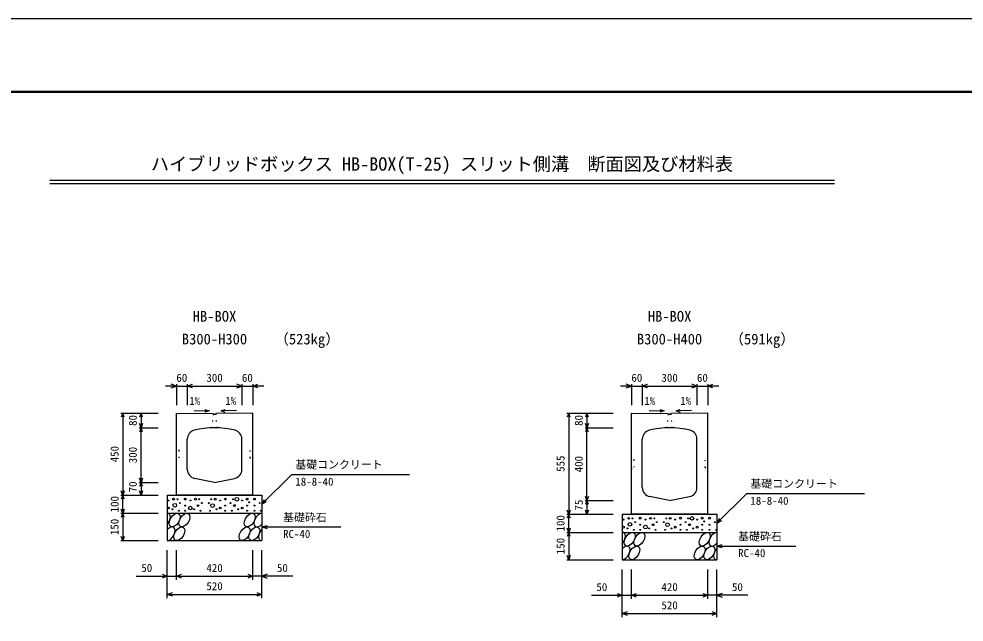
# Model space of a CAD drawing. Units: millimetres, scale not verified. Extents: x -16800 to 16800, y -5940 to 5940.
# Drawn here: x 6075 to 11268, y 2627 to 5940 of the extents above; entities that cross this region are included whole.
import ezdxf
from ezdxf.enums import TextEntityAlignment as Align

# ---------------------------------------------------------------- set-up
doc = ezdxf.new("R2010")
doc.units = ezdxf.units.MM
doc.header["$LTSCALE"] = 20
doc.linetypes.add('DOTTED', pattern=[1.75, 0.25, -1.5])
for name, color, linetype, lineweight in [('0-0_DIM', 7, 'Continuous', 25), ('0-1_Defpoints', 5, 'Continuous', 25), ('0-2_HATCH', 6, 'Continuous', 25), ('0-5_OUTLINE', 3, 'Continuous', 25), ('0-6_OUTLINE2', 4, 'DOTTED', 25), ('0-7_TXT', 7, 'Continuous', 25), ('0-8_WAKU', 3, 'Continuous', 25)]:
    doc.layers.add(name, color=color, linetype=linetype, lineweight=lineweight)
doc.styles.add('ＭＳ ゴシック', font='')
doc.styles.get('ＭＳ ゴシック').set_extended_font_data('MS Gothic')

msp = doc.modelspace()

# ---------------------------------------------------------------- linework, layer by layer
at = {"layer": '0-0_DIM'}
for p, q in [((6940, 3923.55), (6880, 3923.55)), ((6940, 3933.55), (6940, 3818.55)), ((7000, 3933.55), (7000, 3818.55)), ((7300, 3933.55), (7300, 3818.55)), ((7360, 3933.55), (7360, 3818.55)), ((7420, 3923.55), (7360, 3923.55)), ((9440, 3923.55), (9380, 3923.55)), ((9440, 3933.55), (9440, 3818.55)), ((9500, 3933.55), (9500, 3818.55)), ((9800, 3933.55), (9800, 3818.55)), ((9860, 3933.55), (9860, 3818.55)), ((9920, 3923.55), (9860, 3923.55)), ((6635.8, 3774.62), (6840, 3774.62)), ((6645.8, 3774.62), (6645.8, 3324.62)), ((6745.8, 3774.62), (6745.8, 3694.62)), ((7037.27, 3788.53), (7119.74, 3786.96)), ((7270.02, 3788.49), (7186.15, 3786.89)), ((9085.8, 3774.62), (9340, 3774.62)), ((9095.8, 3774.62), (9095.8, 3219.62)), ((9195.8, 3774.62), (9195.8, 3694.62)), ((9537.27, 3788.53), (9619.74, 3786.96)), ((9770.02, 3788.49), (9686.15, 3786.89)), ((6735.8, 3694.62), (6840, 3694.62)), ((6745.8, 3394.62), (6745.8, 3694.62)), ((9185.8, 3694.62), (9340, 3694.62)), ((9195.8, 3294.62), (9195.8, 3694.62)), ((7573.65, 3438.27), (7410, 3274.62)), ((7573.65, 3438.27), (8220.53, 3438.27)), ((6735.8, 3394.62), (6840, 3394.62)), ((6745.8, 3394.62), (6745.8, 3324.62)), ((6635.8, 3324.62), (6840, 3324.62)), ((6645.8, 3224.62), (6645.8, 3324.62)), ((10073.65, 3333.27), (9910, 3169.62)), ((10073.65, 3333.27), (10720.53, 3333.27)), ((7410, 3274.62), (7425, 3300.6)), ((7410, 3274.62), (7435.98, 3289.62)), ((9185.8, 3294.62), (9340, 3294.62)), ((9195.8, 3294.62), (9195.8, 3219.62)), ((6635.8, 3224.62), (6840, 3224.62)), ((6645.8, 3224.62), (6645.8, 3074.62)), ((9085.8, 3219.62), (9340, 3219.62)), ((9095.8, 3119.62), (9095.8, 3219.62)), ((9910, 3169.62), (9925, 3195.6)), ((9910, 3169.62), (9935.98, 3184.62)), ((7410, 3149.62), (7438.98, 3157.39)), ((7410, 3149.62), (7843.31, 3149.62)), ((7410, 3149.62), (7438.98, 3141.86)), ((9085.8, 3119.62), (9340, 3119.62)), ((9095.8, 3119.62), (9095.8, 2969.62)), ((6635.8, 3074.62), (6840, 3074.62)), ((6890, 2759.11), (6890, 3021.45)), ((6940, 2859.11), (6940, 3021.45)), ((7360, 2859.11), (7360, 3021.45)), ((7410, 2759.11), (7410, 3021.45)), ((9910, 3044.62), (9938.98, 3052.39)), ((9910, 3044.62), (10343.31, 3044.62)), ((9910, 3044.62), (9938.98, 3036.86)), ((9085.8, 2969.62), (9340, 2969.62)), ((9390, 2654.11), (9390, 2916.45)), ((9440, 2754.11), (9440, 2916.45)), ((9860, 2754.11), (9860, 2916.45)), ((9910, 2654.11), (9910, 2916.45)), ((6720, 2879.11), (6890, 2879.11)), ((6890, 2879.11), (6940, 2879.11)), ((6940, 2879.11), (7360, 2879.11)), ((6890, 2779.11), (7410, 2779.11)), ((9220, 2774.11), (9390, 2774.11)), ((9390, 2774.11), (9440, 2774.11)), ((9440, 2774.11), (9860, 2774.11)), ((9390, 2674.11), (9910, 2674.11))]:
    msp.add_line(p, q, dxfattribs=at)
for points in [[(6911.81, 3913.29), (6940, 3923.55), (6911.81, 3933.81)], [(6940, 3923.55), (7000, 3923.55), (7300, 3923.55), (7360, 3923.55)], [(7028.19, 3913.29), (7000, 3923.55), (7028.19, 3933.81)], [(7271.81, 3913.29), (7300, 3923.55), (7271.81, 3933.81)], [(7388.19, 3913.29), (7360, 3923.55), (7388.19, 3933.81)], [(9411.81, 3913.29), (9440, 3923.55), (9411.81, 3933.81)], [(9440, 3923.55), (9500, 3923.55), (9800, 3923.55), (9860, 3923.55)], [(9528.19, 3913.29), (9500, 3923.55), (9528.19, 3933.81)], [(9771.81, 3913.29), (9800, 3923.55), (9771.81, 3933.81)], [(9888.19, 3913.29), (9860, 3923.55), (9888.19, 3933.81)], [(7097.34, 3795.59), (7119.74, 3786.96), (7097.03, 3779.18)], [(7208.85, 3779.12), (7186.15, 3786.89), (7208.54, 3795.53)], [(9597.34, 3795.59), (9619.74, 3786.96), (9597.03, 3779.18)], [(9708.85, 3779.12), (9686.15, 3786.89), (9708.54, 3795.53)], [(6654.01, 3752.07), (6645.8, 3774.62), (6637.59, 3752.07)], [(6754.01, 3752.07), (6745.8, 3774.62), (6737.59, 3752.07)], [(9104.01, 3752.07), (9095.8, 3774.62), (9087.59, 3752.07)], [(9204.01, 3752.07), (9195.8, 3774.62), (9187.59, 3752.07)], [(6754.01, 3717.17), (6745.8, 3694.62), (6737.59, 3717.17)], [(6754.01, 3672.07), (6745.8, 3694.62), (6737.59, 3672.07)], [(9204.01, 3717.17), (9195.8, 3694.62), (9187.59, 3717.17)], [(9204.01, 3672.07), (9195.8, 3694.62), (9187.59, 3672.07)], [(6754.01, 3417.17), (6745.8, 3394.62), (6737.59, 3417.17)], [(6754.01, 3372.07), (6745.8, 3394.62), (6737.59, 3372.07)], [(6654.01, 3347.17), (6645.8, 3324.62), (6637.59, 3347.17)], [(6654.01, 3302.07), (6645.8, 3324.62), (6637.59, 3302.07)], [(6754.01, 3347.17), (6745.8, 3324.62), (6737.59, 3347.17)], [(9204.01, 3317.17), (9195.8, 3294.62), (9187.59, 3317.17)], [(9204.01, 3272.07), (9195.8, 3294.62), (9187.59, 3272.07)], [(6654.01, 3247.17), (6645.8, 3224.62), (6637.59, 3247.17)], [(6654.01, 3202.07), (6645.8, 3224.62), (6637.59, 3202.07)], [(9104.01, 3242.17), (9095.8, 3219.62), (9087.59, 3242.17)], [(9104.01, 3197.07), (9095.8, 3219.62), (9087.59, 3197.07)], [(9204.01, 3242.17), (9195.8, 3219.62), (9187.59, 3242.17)], [(9104.01, 3142.17), (9095.8, 3119.62), (9087.59, 3142.17)], [(9104.01, 3097.07), (9095.8, 3119.62), (9087.59, 3097.07)], [(6654.01, 3097.17), (6645.8, 3074.62), (6637.59, 3097.17)], [(9104.01, 2992.17), (9095.8, 2969.62), (9087.59, 2992.17)], [(6861.81, 2889.37), (6890, 2879.11), (6861.81, 2868.85)], [(6968.19, 2868.85), (6940, 2879.11), (6968.19, 2889.37)], [(7331.81, 2889.37), (7360, 2879.11), (7331.81, 2868.85)], [(7580, 2879.11), (7410, 2879.11), (7360, 2879.11)], [(7438.19, 2889.37), (7410, 2879.11), (7438.19, 2868.85)], [(6918.19, 2768.85), (6890, 2779.11), (6918.19, 2789.37)], [(7381.81, 2789.37), (7410, 2779.11), (7381.81, 2768.85)], [(9361.81, 2784.37), (9390, 2774.11), (9361.81, 2763.85)], [(9468.19, 2763.85), (9440, 2774.11), (9468.19, 2784.37)], [(9831.81, 2784.37), (9860, 2774.11), (9831.81, 2763.85)], [(10080, 2774.11), (9910, 2774.11), (9860, 2774.11)], [(9938.19, 2784.37), (9910, 2774.11), (9938.19, 2763.85)], [(9418.19, 2663.85), (9390, 2674.11), (9418.19, 2684.37)], [(9881.81, 2684.37), (9910, 2674.11), (9881.81, 2663.85)]]:
    msp.add_lwpolyline(points, dxfattribs=at)
at = {"layer": '0-1_Defpoints'}
msp.add_lwpolyline([(0, -5940), (16800, -5940), (16800, 5940), (0, 5940)], close=True, dxfattribs=at)
at = {"layer": '0-2_HATCH'}
for centre, radius in [((6896.93, 3294.8), 2.5), ((6924.97, 3301.8), 5), ((6931.51, 3268.79), 10), ((6946, 3301.8), 2.5), ((6960.02, 3280.79), 2.5), ((6988.89, 3302.67), 5), ((7016.93, 3294.8), 2.5), ((7044.97, 3301.8), 5), ((7058.99, 3266.78), 5), ((7066, 3301.8), 2.5), ((7080.02, 3280.79), 2.5), ((7117.84, 3280.79), 2.5), ((7138.87, 3266.78), 10), ((7131.86, 3301.8), 2.5), ((7152.89, 3301.8), 5), ((7180.92, 3294.8), 2.5), ((7208.96, 3302.67), 5), ((7237.84, 3280.79), 2.5), ((7251.86, 3301.8), 2.5), ((7258.87, 3266.78), 5), ((7272.89, 3301.8), 10), ((7300.92, 3294.8), 2.5), ((7328.96, 3302.67), 5), ((7340.3, 3285.11), 2.5), ((7368.81, 3302.67), 5), ((7397.68, 3280.79), 2.5), ((6896.93, 3253.65), 5), ((6917.96, 3246.65), 2.5), ((6953.01, 3238.77), 2.5), ((6988.89, 3266.78), 2.5), ((6988.89, 3238.77), 2.5), ((7016.93, 3253.65), 10), ((7037.96, 3246.65), 2.5), ((7073.01, 3238.77), 2.5), ((7124.85, 3238.77), 2.5), ((7159.89, 3246.65), 2.5), ((7180.92, 3253.65), 5), ((7208.96, 3266.78), 2.5), ((7208.96, 3238.77), 2.5), ((7244.85, 3238.77), 2.5), ((7279.89, 3246.65), 2.5), ((7300.92, 3253.65), 5), ((7328.96, 3266.78), 2.5), ((7328.96, 3238.77), 2.5), ((7368.81, 3266.78), 2.5), ((7368.81, 3238.77), 2.5), ((7404.69, 3238.77), 2.5), ((9396.93, 3189.8), 2.5), ((9424.97, 3196.8), 5), ((9431.51, 3163.79), 10), ((9446, 3196.8), 2.5), ((9460.02, 3175.79), 2.5), ((9488.89, 3197.67), 5), ((9516.93, 3189.8), 2.5), ((9544.97, 3196.8), 5), ((9566, 3196.8), 2.5), ((9580.02, 3175.79), 2.5), ((9617.84, 3175.79), 2.5), ((9638.87, 3161.78), 10), ((9631.86, 3196.8), 2.5), ((9652.89, 3196.8), 5), ((9680.92, 3189.8), 2.5), ((9708.96, 3197.67), 5), ((9737.84, 3175.79), 2.5), ((9751.86, 3196.8), 2.5), ((9772.89, 3196.8), 10), ((9800.92, 3189.8), 2.5), ((9828.96, 3197.67), 5), ((9840.3, 3180.11), 2.5), ((9868.81, 3197.67), 5), ((9897.68, 3175.79), 2.5), ((9396.93, 3148.65), 5), ((9417.96, 3141.65), 2.5), ((9453.01, 3133.77), 2.5), ((9488.89, 3161.78), 2.5), ((9488.89, 3133.77), 2.5), ((9516.93, 3148.65), 10), ((9537.96, 3141.65), 2.5), ((9558.99, 3161.78), 5), ((9573.01, 3133.77), 2.5), ((9624.85, 3133.77), 2.5), ((9659.89, 3141.65), 2.5), ((9680.92, 3148.65), 5), ((9708.96, 3161.78), 2.5), ((9708.96, 3133.77), 2.5), ((9744.85, 3133.77), 2.5), ((9758.87, 3161.78), 5), ((9779.89, 3141.65), 2.5), ((9800.92, 3148.65), 5), ((9828.96, 3161.78), 2.5), ((9828.96, 3133.77), 2.5), ((9868.81, 3161.78), 2.5), ((9868.81, 3133.77), 2.5), ((9904.69, 3133.77), 2.5)]:
    msp.add_circle(centre, radius, dxfattribs=at)
for centre, start_param, end_param in [((6877.64, 3187.1), 4.385593, 6.6745444), ((7396.14, 3187.1), 0.3357715, 4.4411806), ((6902.96, 3112.11), 3.5111464, 7.548991), ((7421.46, 3112.11), 1.2110787, 3.5658734), ((9377.64, 3082.1), 4.385593, 6.6745444), ((9896.14, 3082.1), 0.3357715, 4.4411806), ((9402.96, 3007.11), 3.5111464, 7.548991), ((9921.46, 3007.11), 1.2110787, 3.5658734)]:
    msp.add_ellipse(centre, major_axis=(21.81, 35.31), ratio=0.5792, start_param=start_param, end_param=end_param, dxfattribs=at)
for centre in [(6930.84, 3187.1), (6984.05, 3187.1), (7342.93, 3187.1), (6956.16, 3112.11), (7315.04, 3112.11), (7368.25, 3112.11), (9430.84, 3082.1), (9484.05, 3082.1), (9842.93, 3082.1), (9456.16, 3007.11), (9815.04, 3007.11), (9868.25, 3007.11)]:
    msp.add_ellipse(centre, major_axis=(21.81, 35.31), ratio=0.5792, dxfattribs=at)
at = {"layer": '0-5_OUTLINE'}
for p, q in [((6940, 3324.62), (6940, 3774.62)), ((6940, 3774.62), (7142.5, 3772.6)), ((7144, 3769.52), (7142.5, 3772.6)), ((7144, 3769.52), (7156, 3769.52)), ((7156, 3769.52), (7157.5, 3772.6)), ((7360, 3774.62), (7157.5, 3772.6)), ((7360, 3324.62), (7360, 3774.62)), ((9440, 3219.62), (9440, 3774.62)), ((9440, 3774.62), (9642.5, 3772.6)), ((9644, 3769.52), (9642.5, 3772.6)), ((9644, 3769.52), (9656, 3769.52)), ((9656, 3769.52), (9657.5, 3772.6)), ((9860, 3774.62), (9657.5, 3772.6)), ((9860, 3219.62), (9860, 3774.62)), ((7000, 3465.61), (7000, 3631.92)), ((7300, 3465.61), (7300, 3631.92)), ((9500, 3365.61), (9500, 3631.92)), ((9800, 3365.61), (9800, 3631.92)), ((7150, 3394.62), (7040.19, 3416.58)), ((7150, 3394.62), (7259.81, 3416.58)), ((6890, 3324.62), (6890, 3224.62)), ((6890, 3324.62), (7410, 3324.62)), ((7360, 3324.62), (6940, 3324.62)), ((9650, 3294.62), (9540.19, 3316.58)), ((9650, 3294.62), (9759.81, 3316.58)), ((6890, 3224.62), (7410, 3224.62)), ((9390, 3219.62), (9390, 3119.62)), ((9390, 3219.62), (9910, 3219.62)), ((9860, 3219.62), (9440, 3219.62)), ((9390, 3119.62), (9910, 3119.62))]:
    msp.add_line(p, q, dxfattribs=at)
for points in [[(7410, 3324.62), (7410, 3224.62), (7410, 3074.62)], [(6890, 3224.62), (6890, 3074.62), (7410, 3074.62)], [(9910, 3219.62), (9910, 3119.62), (9910, 2969.62)], [(9390, 3119.62), (9390, 2969.62), (9910, 2969.62)]]:
    msp.add_lwpolyline(points, dxfattribs=at)
for centre, radius, start, end in [((7150, 3244.62), 450, 75.52249, 104.47751), ((9650, 3244.62), 450, 75.52249, 104.47751), ((7050, 3631.92), 50, 104.47751, 180), ((7250, 3631.92), 50, 0, 75.52249), ((9550, 3631.92), 50, 104.47751, 180), ((9750, 3631.92), 50, 0, 75.52249), ((7050, 3465.61), 50, 180, 258.69007), ((7250, 3465.61), 50, 281.30993, 0), ((9550, 3365.61), 50, 180, 258.69007), ((9750, 3365.61), 50, 281.30993, 0)]:
    msp.add_arc(centre, radius, start, end, dxfattribs=at)
at = {"layer": '0-6_OUTLINE2'}
for p, q in [((7137.5, 3694.45), (7144, 3769.52)), ((7156, 3769.52), (7162.5, 3694.45)), ((9637.5, 3694.45), (9644, 3769.52)), ((9656, 3769.52), (9662.5, 3694.45)), ((6940, 3519.62), (6956, 3529.62)), ((9440, 3467.12), (9456, 3477.12))]:
    msp.add_line(p, q, dxfattribs=at)
for points in [[(6956, 3529.62), (6956, 3569.62), (6940, 3579.62)], [(7360, 3579.62), (7344, 3569.62), (7344, 3529.62), (7360, 3519.62)], [(9456, 3477.12), (9456, 3517.12), (9440, 3527.12)], [(9860, 3527.12), (9844, 3517.12), (9844, 3477.12), (9860, 3467.12)]]:
    msp.add_lwpolyline(points, dxfattribs=at)
at = {"layer": '0-7_TXT'}
for p, q in [((6244.97, 5054.39), (10555.03, 5054.39)), ((6244.97, 5035.19), (10555.03, 5035.19))]:
    msp.add_line(p, q, dxfattribs=at)
at = {"layer": '0-8_WAKU', "lineweight": 50}
msp.add_lwpolyline([(400, -5540), (16400, -5540), (16400, 5540), (400, 5540)], close=True, dxfattribs=at)

# ---------------------------------------------------------------- texts
at = {"layer": '0-0_DIM', "style": 'ＭＳ ゴシック'}
for s, p in [('60', (6940, 3933.55)), ('300', (7105, 3933.55)), ('60', (7300, 3933.55)), ('60', (9440, 3933.55)), ('300', (9605, 3933.55)), ('60', (9800, 3933.55)), ('1%', (7010.57, 3806.75)), ('1%', (7208.08, 3806.7)), ('1%', (9510.57, 3806.75)), ('1%', (9708.08, 3806.7)), ('基礎コンクリート', (7593.65, 3457.01)), ('18-8-40', (7593.65, 3363.19)), ('基礎コンクリート', (10093.65, 3352.01)), ('18-8-40', (10093.65, 3258.19)), ('基礎砕石', (7526.32, 3166.79)), ('RC-40', (7526.32, 3076.1)), ('基礎砕石', (10026.32, 3061.79)), ('RC-40', (10026.32, 2971.1)), ('50', (6747.56, 2889.11)), ('420', (7105, 2889.11)), ('50', (7492.44, 2889.11)), ('520', (7105, 2789.11)), ('50', (9247.56, 2784.11)), ('420', (9605, 2784.11)), ('50', (9992.44, 2784.11)), ('520', (9605, 2684.11))]:
    msp.add_text(s, height=43.99, dxfattribs=at).set_placement(p, align=Align.BOTTOM_LEFT)
for s, p in [('80', (6735.8, 3704.62)), ('80', (9185.8, 3704.62)), ('450', (6635.8, 3504.62)), ('300', (6735.8, 3499.62)), ('555', (9085.8, 3452.12)), ('400', (9185.8, 3449.62)), ('70', (6735.8, 3339.62)), ('100', (6635.8, 3229.62)), ('75', (9185.8, 3239.62)), ('150', (6635.8, 3104.62)), ('100', (9085.8, 3124.62)), ('150', (9085.8, 2999.62))]:
    msp.add_text(s, height=43.99, rotation=90, dxfattribs=at).set_placement(p, align=Align.BOTTOM_LEFT)
at = {"layer": '0-7_TXT', "style": 'ＭＳ ゴシック'}
for s, height, p in [('ハイブリッドボックス HB-BOX(T-25) スリット側溝\u3000断面図及び材料表', 73.31, (6800, 5084.39)), ('HB-BOX', 58.65, (7030, 4259.62)), ('HB-BOX', 58.65, (9530, 4259.62)), ('B300-H300', 58.65, (6970, 4134.62)), ('（523kg）', 58.65, (7478.37, 4134.62)), ('B300-H400', 58.65, (9470, 4134.62)), ('（591kg）', 58.65, (9978.37, 4134.62))]:
    msp.add_text(s, height=height, dxfattribs=at).set_placement(p, align=Align.BOTTOM_LEFT)

doc.saveas('drawing.dxf')
